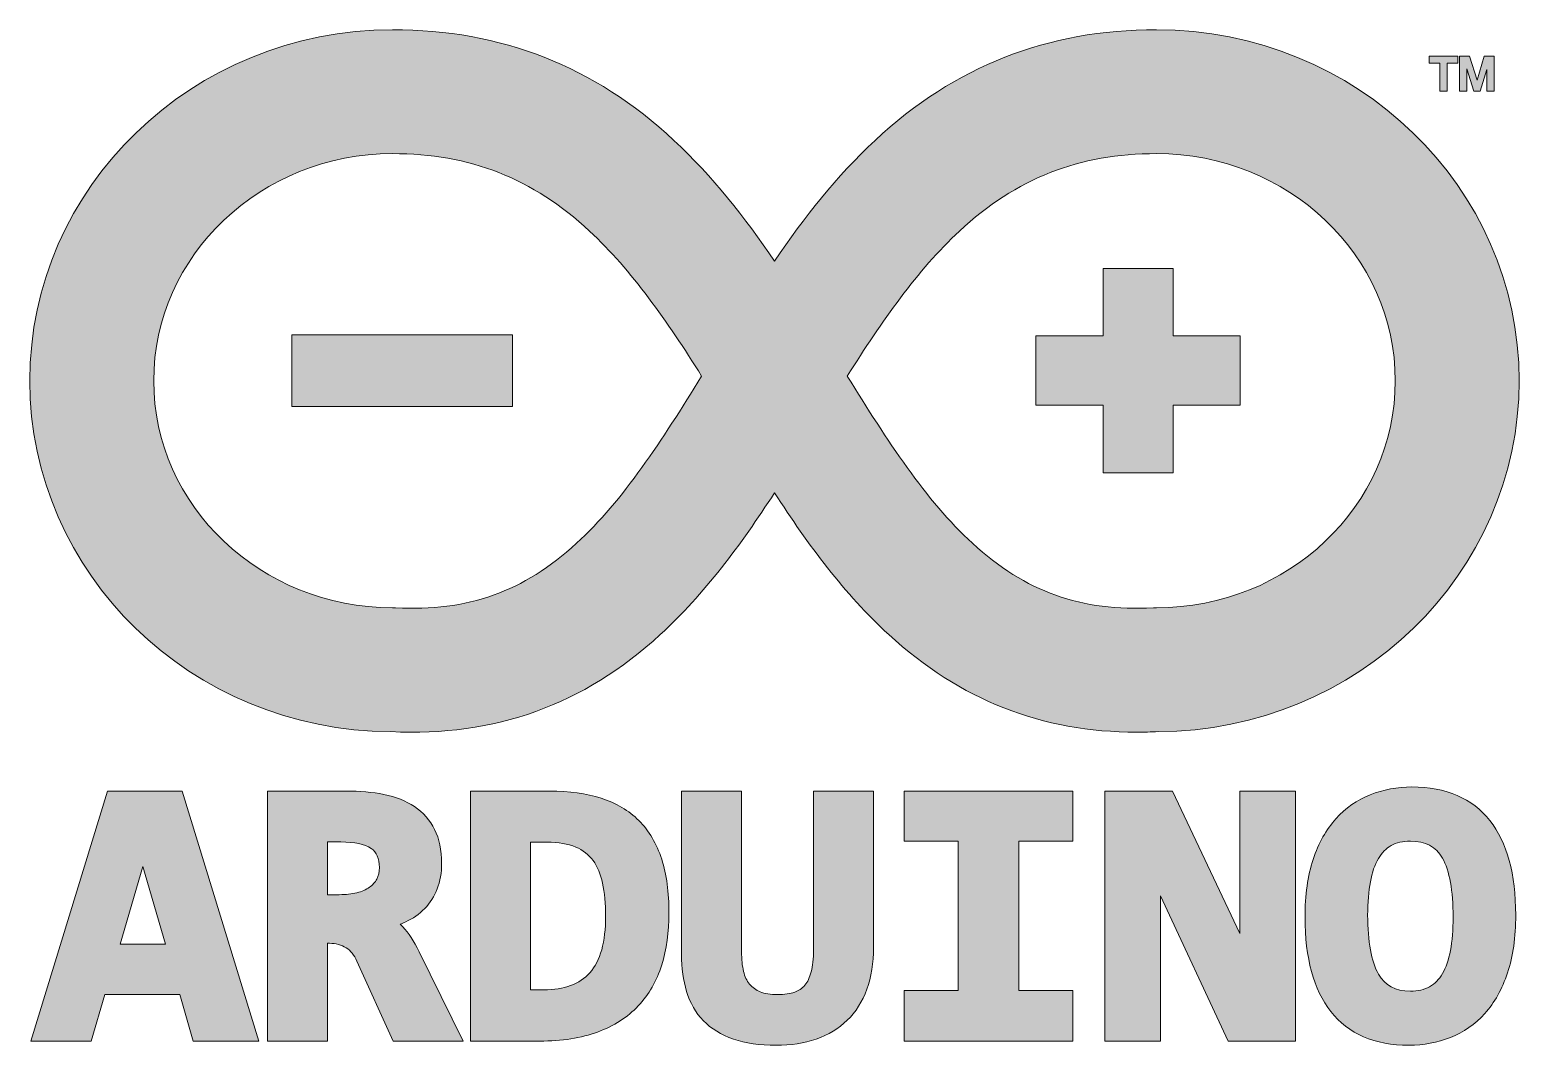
# Model space of a CAD drawing. Header units: inches. Extents: x 7 to 2497, y 0 to 1699.
import ezdxf

# ---------------------------------------------------------------- set-up
doc = ezdxf.new("R2010")
doc.units = ezdxf.units.IN
doc.header["$MEASUREMENT"] = 0
doc.layers.add('Layer 1', color=7, linetype='Continuous')

# ---------------------------------------------------------------- blocks, each defined once
blk = doc.blocks.new('block 2')
at = {"layer": 'Layer 1', "true_color": 0x00979c}
h = blk.add_hatch(color=134, dxfattribs=at)
h.dxf.hatch_style = 2
h.paths.add_polyline_path([(137.1, 425.7), (9, 7.4), (109.8, 7.4), (133, 85.4), (258, 85.4), (280.5, 7.4), (390.1, 7.4), (262, 425.7)])
h.paths.add_polyline_path([(158.3, 169.5), (196.4, 299.6), (234, 169.5)])
edge = h.paths.add_edge_path()
edge.add_spline(control_points=[(631.1, 198.3), (629.6, 199.8), (628.1, 201.4), (626.5, 202.8), (629.6, 204), (632.7, 205.3), (635.7, 206.7), (647.6, 212.1), (658.4, 219.6), (667.5, 229), (676.6, 238.5), (683.8, 249.7), (688.5, 262), (693.3, 274.6), (695.8, 289.1), (695.8, 304.9), (695.8, 326.8), (691.9, 345.8), (684.1, 361.3), (676.4, 376.8), (664.7, 390), (650.3, 399.6), (636.2, 409), (619, 415.9), (599.2, 419.9), (580.2, 423.8), (558.8, 425.7), (535.6, 425.7), (535.6, 425.7), (404.8, 425.7), (404.8, 425.7), (404.8, 425.7), (404.8, 7.4), (404.8, 7.4), (404.8, 7.4), (505.1, 7.4), (505.1, 7.4), (505.1, 7.4), (505.1, 170.9), (505.1, 170.9), (505.1, 170.9), (508.1, 170.9), (508.1, 170.9), (519.1, 170.9), (528.2, 168.4), (536.1, 163.5), (543.8, 158.5), (549.8, 151.3), (554.3, 141.2), (554.3, 141.2), (615, 7.4), (615, 7.4), (615, 7.4), (731.7, 7.4), (731.7, 7.4), (731.7, 7.4), (658, 156.6), (658, 156.6), (649.1, 174.8), (640.3, 188.4), (631.1, 198.3), (631.1, 198.3), (631.1, 198.3), (631.1, 198.3)], knot_values=[0, 0, 0, 0, 1, 1, 1, 2, 2, 2, 3, 3, 3, 4, 4, 4, 5, 5, 5, 6, 6, 6, 7, 7, 7, 8, 8, 8, 9, 9, 9, 10, 10, 10, 11, 11, 11, 12, 12, 12, 13, 13, 13, 14, 14, 14, 15, 15, 15, 16, 16, 16, 17, 17, 17, 18, 18, 18, 19, 19, 19, 20, 20, 20, 21, 21, 21, 21], degree=3, periodic=1)
edge = h.paths.add_edge_path()
edge.add_spline(control_points=[(587.5, 278.5), (584.5, 273), (580.3, 268.2), (575.2, 264.7), (569.5, 260.7), (562.4, 257.6), (554.2, 255.6), (545.5, 253.4), (535.6, 252.3), (524.7, 252.3), (524.7, 252.3), (505.1, 252.3), (505.1, 252.3), (505.1, 252.3), (505.1, 340.4), (505.1, 340.4), (505.1, 340.4), (527.2, 340.4), (527.2, 340.4), (550.1, 340.4), (567.2, 336.8), (577.9, 329.6), (587.2, 323.4), (591.7, 313), (591.7, 297.7), (591.7, 290.3), (590.3, 284), (587.5, 278.5), (587.5, 278.5), (587.5, 278.5), (587.5, 278.5)], knot_values=[0, 0, 0, 0, 1, 1, 1, 2, 2, 2, 3, 3, 3, 4, 4, 4, 5, 5, 5, 6, 6, 6, 7, 7, 7, 8, 8, 8, 9, 9, 9, 10, 10, 10, 10], degree=3, periodic=1)
edge = h.paths.add_edge_path()
edge.add_spline(control_points=[(1025.6, 376.1), (1008.8, 393), (987.5, 405.7), (962.3, 413.8), (937.8, 421.7), (909, 425.7), (876.7, 425.7), (876.7, 425.7), (744, 425.7), (744, 425.7), (744, 425.7), (744, 7.4), (744, 7.4), (744, 7.4), (859.5, 7.4), (859.5, 7.4), (896.7, 7.4), (929.4, 12.5), (956.4, 22.5), (983.8, 32.6), (1006.7, 47.4), (1024.5, 66.2), (1042.2, 85.1), (1055.4, 108.1), (1063.7, 134.7), (1071.8, 160.7), (1075.9, 189.9), (1075.9, 221.6), (1075.9, 256.1), (1071.8, 286.3), (1063.7, 311.6), (1055.3, 337.4), (1042.5, 359.1), (1025.6, 376.1)], knot_values=[0, 0, 0, 0, 1, 1, 1, 2, 2, 2, 3, 3, 3, 4, 4, 4, 5, 5, 5, 6, 6, 6, 7, 7, 7, 8, 8, 8, 9, 9, 9, 10, 10, 10, 11, 11, 11, 11], degree=3, periodic=1)
edge = h.paths.add_edge_path()
edge.add_spline(control_points=[(943.6, 121.8), (926.2, 102.5), (900.9, 93.1), (866.4, 93.1), (866.4, 93.1), (844.3, 93.1), (844.3, 93.1), (844.3, 93.1), (844.3, 340.1), (844.3, 340.1), (844.3, 340.1), (871.7, 340.1), (871.7, 340.1), (891, 340.1), (907.2, 337.3), (919.9, 331.9), (932.2, 326.7), (941.7, 319.3), (949, 309.4), (956.4, 299.2), (961.8, 286.4), (964.9, 271.4), (968.3, 255.5), (970, 237.1), (970, 216.7), (970, 173.2), (961.1, 141.3), (943.6, 121.8), (943.6, 121.8), (943.6, 121.8), (943.6, 121.8)], knot_values=[0, 0, 0, 0, 1, 1, 1, 2, 2, 2, 3, 3, 3, 4, 4, 4, 5, 5, 5, 6, 6, 6, 7, 7, 7, 8, 8, 8, 9, 9, 9, 10, 10, 10, 10], degree=3, periodic=1)
edge = h.paths.add_edge_path()
edge.add_spline(control_points=[(2448.3, 376.2), (2419, 413.5), (2375.1, 432.4), (2317.8, 432.4), (2293.3, 432.4), (2269.9, 428), (2248.3, 419.5), (2226.4, 410.8), (2207.1, 397.3), (2190.8, 379.3), (2174.7, 361.4), (2161.9, 338.5), (2152.7, 311.1), (2143.7, 284), (2139.2, 251.5), (2139.2, 214.6), (2139.2, 146.3), (2153.7, 93.2), (2182.3, 56.8), (2211.6, 19.4), (2255.5, 0.5), (2312.8, 0.5), (2337.3, 0.5), (2360.7, 4.8), (2382.3, 13.4), (2404.2, 22.1), (2423.6, 35.6), (2439.8, 53.6), (2455.9, 71.4), (2468.7, 94.3), (2477.9, 121.8), (2486.9, 148.8), (2491.4, 181.3), (2491.4, 218.2), (2491.4, 286.7), (2476.9, 339.8), (2448.3, 376.2), (2448.3, 376.2), (2448.3, 376.2), (2448.3, 376.2)], knot_values=[0, 0, 0, 0, 1, 1, 1, 2, 2, 2, 3, 3, 3, 4, 4, 4, 5, 5, 5, 6, 6, 6, 7, 7, 7, 8, 8, 8, 9, 9, 9, 10, 10, 10, 11, 11, 11, 12, 12, 12, 13, 13, 13, 13], degree=3, periodic=1)
edge = h.paths.add_edge_path()
edge.add_spline(control_points=[(2382.3, 158.9), (2379.4, 143.4), (2374.9, 130.4), (2369, 120.2), (2363.3, 110.4), (2356.3, 103.3), (2347.5, 98.3), (2338.8, 93.4), (2328, 90.9), (2315.3, 90.9), (2290.2, 90.9), (2272.8, 100.3), (2261.9, 119.5), (2249.9, 140.5), (2243.9, 173.8), (2243.9, 218.2), (2243.9, 239.1), (2245.4, 257.9), (2248.4, 273.9), (2251.2, 289.4), (2255.7, 302.4), (2261.8, 312.6), (2267.6, 322.4), (2274.6, 329.6), (2283.3, 334.5), (2291.9, 339.4), (2302.6, 341.9), (2315.3, 341.9), (2340.6, 341.9), (2358.1, 332.6), (2368.9, 313.4), (2380.7, 292.3), (2386.8, 259.1), (2386.8, 214.6), (2386.8, 193.7), (2385.2, 174.9), (2382.3, 158.9), (2382.3, 158.9), (2382.3, 158.9), (2382.3, 158.9)], knot_values=[0, 0, 0, 0, 1, 1, 1, 2, 2, 2, 3, 3, 3, 4, 4, 4, 5, 5, 5, 6, 6, 6, 7, 7, 7, 8, 8, 8, 9, 9, 9, 10, 10, 10, 11, 11, 11, 12, 12, 12, 13, 13, 13, 13], degree=3, periodic=1)
edge = h.paths.add_edge_path()
edge.add_spline(control_points=[(1857.9, 524.1), (1698.9, 524.1), (1562.9, 577.7), (1443.2, 687.4), (1369.3, 755.1), (1308.3, 838.1), (1252.3, 924.4), (1196.2, 838.1), (1135.2, 755.1), (1061.3, 687.4), (932.7, 569.5), (785.3, 516.4), (610.7, 525), (277.7, 526.4), (7.3, 789.2), (7.3, 1112), (7.3, 1435.7), (279.2, 1699), (613.5, 1699), (796.4, 1699), (950.4, 1638.5), (1084.2, 1514), (1148.5, 1454.2), (1202.8, 1384.8), (1252.3, 1312.2), (1301.8, 1384.8), (1356.1, 1454.2), (1420.3, 1514), (1554.2, 1638.5), (1708.2, 1699), (1891.1, 1699), (2225.3, 1699), (2497.2, 1435.7), (2497.2, 1112), (2497.2, 789.2), (2226.8, 526.4), (1893.8, 525), (1881.9, 524.4), (1869.9, 524.1), (1857.9, 524.1), (1857.9, 524.1), (1857.9, 524.1), (1857.9, 524.1)], knot_values=[0, 0, 0, 0, 1, 1, 1, 2, 2, 2, 3, 3, 3, 4, 4, 4, 5, 5, 5, 6, 6, 6, 7, 7, 7, 8, 8, 8, 9, 9, 9, 10, 10, 10, 11, 11, 11, 12, 12, 12, 13, 13, 13, 14, 14, 14, 14], degree=3, periodic=1)
edge = h.paths.add_edge_path()
edge.add_spline(control_points=[(1374, 1119.8), (1440.4, 1012.2), (1504.8, 912), (1583.2, 840.1), (1671.7, 759), (1765, 725.6), (1885.6, 732), (1885.6, 732), (1891.1, 732.2), (1891.1, 732.2), (2111.1, 732.2), (2290.1, 902.5), (2290.1, 1112), (2290.1, 1321.4), (2111.1, 1491.8), (1891.1, 1491.8), (1761.2, 1491.8), (1656.5, 1450.7), (1561.4, 1362.3), (1490.5, 1296.3), (1431.9, 1211.7), (1374, 1119.8), (1374, 1119.8), (1374, 1119.8), (1374, 1119.8)], knot_values=[0, 0, 0, 0, 1, 1, 1, 2, 2, 2, 3, 3, 3, 4, 4, 4, 5, 5, 5, 6, 6, 6, 7, 7, 7, 8, 8, 8, 8], degree=3, periodic=1)
edge = h.paths.add_edge_path()
edge.add_spline(control_points=[(613.5, 1491.8), (393.5, 1491.8), (214.5, 1321.4), (214.5, 1112), (214.5, 902.5), (393.5, 732.2), (613.5, 732.2), (613.5, 732.2), (618.9, 732), (618.9, 732), (739.5, 725.6), (832.8, 759), (921.3, 840.1), (999.8, 912), (1064.2, 1012.2), (1130.5, 1119.8), (1072.6, 1211.7), (1014, 1296.3), (943.1, 1362.3), (848.1, 1450.7), (743.3, 1491.8), (613.5, 1491.8), (613.5, 1491.8), (613.5, 1491.8), (613.5, 1491.8)], knot_values=[0, 0, 0, 0, 1, 1, 1, 2, 2, 2, 3, 3, 3, 4, 4, 4, 5, 5, 5, 6, 6, 6, 7, 7, 7, 8, 8, 8, 8], degree=3, periodic=1)
edge = h.paths.add_edge_path()
edge.add_spline(control_points=[(1317.6, 159.6), (1317.6, 145.2), (1316.3, 132.9), (1313.6, 123.1), (1311.2, 113.9), (1307.6, 106.4), (1302.9, 100.8), (1298.4, 95.5), (1292.6, 91.5), (1286, 89.2), (1278.6, 86.6), (1269.1, 85.2), (1257.7, 85.2), (1245.8, 85.2), (1235.9, 86.7), (1228.4, 89.8), (1221.5, 92.5), (1215.4, 96.9), (1210.6, 102.6), (1205.9, 108.3), (1202.5, 115.5), (1200.5, 123.9), (1198.3, 133.2), (1197.2, 144.2), (1197.2, 156.6), (1197.2, 156.6), (1197.2, 425.7), (1197.2, 425.7), (1197.2, 425.7), (1096.9, 425.7), (1096.9, 425.7), (1096.9, 425.7), (1096.9, 152.1), (1096.9, 152.1), (1096.9, 129.4), (1099.7, 108.7), (1105.2, 90.4), (1111, 71.3), (1120.4, 54.9), (1133.3, 41.5), (1146.2, 28.1), (1163.2, 17.8), (1183.6, 10.8), (1203.5, 3.9), (1227.5, 0.5), (1254.9, 0.5), (1279.5, 0.5), (1302, 3.9), (1321.9, 10.8), (1342.2, 17.7), (1359.7, 28.3), (1373.9, 42.2), (1388.2, 56), (1399.2, 73.5), (1406.8, 94.1), (1414.2, 114.3), (1417.9, 138), (1417.9, 164.5), (1417.9, 164.5), (1417.9, 425.7), (1417.9, 425.7), (1417.9, 425.7), (1317.6, 425.7), (1317.6, 425.7), (1317.6, 425.7), (1317.6, 159.6), (1317.6, 159.6)], knot_values=[0, 0, 0, 0, 1, 1, 1, 2, 2, 2, 3, 3, 3, 4, 4, 4, 5, 5, 5, 6, 6, 6, 7, 7, 7, 8, 8, 8, 9, 9, 9, 10, 10, 10, 11, 11, 11, 12, 12, 12, 13, 13, 13, 14, 14, 14, 15, 15, 15, 16, 16, 16, 17, 17, 17, 18, 18, 18, 19, 19, 19, 20, 20, 20, 21, 21, 21, 22, 22, 22, 22], degree=3, periodic=0)
edge.add_line((1317.6, 159.6), (1317.6, 159.6))
h.paths.add_polyline_path([(1469.2, 341.6), (1559.3, 341.6), (1559.3, 92.2), (1469.2, 92.2), (1469.2, 7.4), (1750.9, 7.4), (1750.9, 92.2), (1660.9, 92.2), (1660.9, 341.6), (1750.9, 341.6), (1750.9, 425.7), (1469.2, 425.7)])
h.paths.add_polyline_path([(2030.1, 187.4), (1917.9, 425.7), (1804.4, 425.7), (1804.4, 7.4), (1897.8, 7.4), (1897.8, 250.3), (2010.5, 7.4), (2123.5, 7.4), (2123.5, 425.7), (2030.1, 425.7), (2030.1, 187.4)])
h.paths.add_polyline_path([(2346.5, 1643), (2364.3, 1643), (2364.3, 1596.2), (2376.9, 1596.2), (2376.9, 1643), (2394.9, 1643), (2394.9, 1654.6), (2346.5, 1654.6), (2346.5, 1643)])
h.paths.add_polyline_path([(2438.8, 1654.6), (2426.7, 1614.8), (2414.1, 1654.6), (2397.6, 1654.6), (2397.6, 1596.2), (2409.5, 1596.2), (2409.5, 1633.5), (2421.2, 1596.2), (2432.1, 1596.2), (2443.2, 1632.5), (2443.2, 1596.2), (2455.1, 1596.2), (2455.1, 1654.6), (2438.8, 1654.6)])
h = blk.add_hatch(color=134, dxfattribs=at)
h.dxf.hatch_style = 2
h.paths.add_polyline_path([(445.2, 1188.7), (814.5, 1188.7), (814.5, 1068.7), (445.2, 1068.7)])
h.paths.add_polyline_path([(1918.5, 1187.3), (1918.5, 1299.6), (1801.5, 1299.6), (1801.5, 1187.3), (1689.2, 1187.3), (1689.2, 1070.9), (1801.5, 1070.9), (1801.5, 957.7), (1918.5, 957.7), (1918.5, 1070.9), (2030.8, 1070.9), (2030.8, 1187.3)])
at = {"layer": 'Layer 1', "lineweight": 0}
for points in [[(2346.5, 1643), (2364.3, 1643), (2364.3, 1596.2), (2376.9, 1596.2), (2376.9, 1643), (2394.9, 1643), (2394.9, 1654.6), (2346.5, 1654.6), (2346.5, 1643)], [(2438.8, 1654.6), (2426.7, 1614.8), (2414.1, 1654.6), (2397.6, 1654.6), (2397.6, 1596.2), (2409.5, 1596.2), (2409.5, 1633.5), (2421.2, 1596.2), (2432.1, 1596.2), (2443.2, 1632.5), (2443.2, 1596.2), (2455.1, 1596.2), (2455.1, 1654.6), (2438.8, 1654.6)], [(1918.5, 1187.3), (1918.5, 1299.6), (1801.5, 1299.6), (1801.5, 1187.3), (1689.2, 1187.3), (1689.2, 1070.9), (1801.5, 1070.9), (1801.5, 957.7), (1918.5, 957.7), (1918.5, 1070.9), (2030.8, 1070.9), (2030.8, 1187.3), (1918.5, 1187.3)], [(445.2, 1188.7), (814.5, 1188.7), (814.5, 1068.7), (445.2, 1068.7), (445.2, 1188.7)], [(137.1, 425.7), (9, 7.4), (109.8, 7.4), (133, 85.4), (258, 85.4), (280.5, 7.4), (390.1, 7.4), (262, 425.7), (137.1, 425.7)], [(1469.2, 341.6), (1559.3, 341.6), (1559.3, 92.2), (1469.2, 92.2), (1469.2, 7.4), (1750.9, 7.4), (1750.9, 92.2), (1660.9, 92.2), (1660.9, 341.6), (1750.9, 341.6), (1750.9, 425.7), (1469.2, 425.7), (1469.2, 341.6)], [(2030.1, 187.4), (1917.9, 425.7), (1804.4, 425.7), (1804.4, 7.4), (1897.8, 7.4), (1897.8, 250.3), (2010.5, 7.4), (2123.5, 7.4), (2123.5, 425.7), (2030.1, 425.7), (2030.1, 187.4)], [(158.3, 169.5), (196.4, 299.6), (234, 169.5), (158.3, 169.5)]]:
    blk.add_lwpolyline(points, dxfattribs=at)
for points, knots in [([(1857.9, 524.1), (1698.9, 524.1), (1562.9, 577.7), (1443.2, 687.4), (1369.3, 755.1), (1308.3, 838.1), (1252.3, 924.4), (1196.2, 838.1), (1135.2, 755.1), (1061.3, 687.4), (932.7, 569.5), (785.3, 516.4), (610.7, 525), (277.7, 526.4), (7.3, 789.2), (7.3, 1112), (7.3, 1435.7), (279.2, 1699), (613.5, 1699), (796.4, 1699), (950.4, 1638.5), (1084.2, 1514), (1148.5, 1454.2), (1202.8, 1384.8), (1252.3, 1312.2), (1301.8, 1384.8), (1356.1, 1454.2), (1420.3, 1514), (1554.2, 1638.5), (1708.2, 1699), (1891.1, 1699), (2225.3, 1699), (2497.2, 1435.7), (2497.2, 1112), (2497.2, 789.2), (2226.8, 526.4), (1893.8, 525), (1881.9, 524.4), (1869.9, 524.1), (1857.9, 524.1), (1857.9, 524.1), (1857.9, 524.1), (1857.9, 524.1)], [0, 0, 0, 0, 1, 1, 1, 2, 2, 2, 3, 3, 3, 4, 4, 4, 5, 5, 5, 6, 6, 6, 7, 7, 7, 8, 8, 8, 9, 9, 9, 10, 10, 10, 11, 11, 11, 12, 12, 12, 13, 13, 13, 14, 14, 14, 14]), ([(613.5, 1491.8), (393.5, 1491.8), (214.5, 1321.4), (214.5, 1112), (214.5, 902.5), (393.5, 732.2), (613.5, 732.2), (613.5, 732.2), (618.9, 732), (618.9, 732), (739.5, 725.6), (832.8, 759), (921.3, 840.1), (999.8, 912), (1064.2, 1012.2), (1130.5, 1119.8), (1072.6, 1211.7), (1014, 1296.3), (943.1, 1362.3), (848.1, 1450.7), (743.3, 1491.8), (613.5, 1491.8), (613.5, 1491.8), (613.5, 1491.8), (613.5, 1491.8)], [0, 0, 0, 0, 1, 1, 1, 2, 2, 2, 3, 3, 3, 4, 4, 4, 5, 5, 5, 6, 6, 6, 7, 7, 7, 8, 8, 8, 8]), ([(1374, 1119.8), (1440.4, 1012.2), (1504.8, 912), (1583.2, 840.1), (1671.7, 759), (1765, 725.6), (1885.6, 732), (1885.6, 732), (1891.1, 732.2), (1891.1, 732.2), (2111.1, 732.2), (2290.1, 902.5), (2290.1, 1112), (2290.1, 1321.4), (2111.1, 1491.8), (1891.1, 1491.8), (1761.2, 1491.8), (1656.5, 1450.7), (1561.4, 1362.3), (1490.5, 1296.3), (1431.9, 1211.7), (1374, 1119.8), (1374, 1119.8), (1374, 1119.8), (1374, 1119.8)], [0, 0, 0, 0, 1, 1, 1, 2, 2, 2, 3, 3, 3, 4, 4, 4, 5, 5, 5, 6, 6, 6, 7, 7, 7, 8, 8, 8, 8]), ([(631.1, 198.3), (629.6, 199.8), (628.1, 201.4), (626.5, 202.8), (629.6, 204), (632.7, 205.3), (635.7, 206.7), (647.6, 212.1), (658.4, 219.6), (667.5, 229), (676.6, 238.5), (683.8, 249.7), (688.5, 262), (693.3, 274.6), (695.8, 289.1), (695.8, 304.9), (695.8, 326.8), (691.9, 345.8), (684.1, 361.3), (676.4, 376.8), (664.7, 390), (650.3, 399.6), (636.2, 409), (619, 415.9), (599.2, 419.9), (580.2, 423.8), (558.8, 425.7), (535.6, 425.7), (535.6, 425.7), (404.8, 425.7), (404.8, 425.7), (404.8, 425.7), (404.8, 7.4), (404.8, 7.4), (404.8, 7.4), (505.1, 7.4), (505.1, 7.4), (505.1, 7.4), (505.1, 170.9), (505.1, 170.9), (505.1, 170.9), (508.1, 170.9), (508.1, 170.9), (519.1, 170.9), (528.2, 168.4), (536.1, 163.5), (543.8, 158.5), (549.8, 151.3), (554.3, 141.2), (554.3, 141.2), (615, 7.4), (615, 7.4), (615, 7.4), (731.7, 7.4), (731.7, 7.4), (731.7, 7.4), (658, 156.6), (658, 156.6), (649.1, 174.8), (640.3, 188.4), (631.1, 198.3), (631.1, 198.3), (631.1, 198.3), (631.1, 198.3)], [0, 0, 0, 0, 1, 1, 1, 2, 2, 2, 3, 3, 3, 4, 4, 4, 5, 5, 5, 6, 6, 6, 7, 7, 7, 8, 8, 8, 9, 9, 9, 10, 10, 10, 11, 11, 11, 12, 12, 12, 13, 13, 13, 14, 14, 14, 15, 15, 15, 16, 16, 16, 17, 17, 17, 18, 18, 18, 19, 19, 19, 20, 20, 20, 21, 21, 21, 21]), ([(1025.6, 376.1), (1008.8, 393), (987.5, 405.7), (962.3, 413.8), (937.8, 421.7), (909, 425.7), (876.7, 425.7), (876.7, 425.7), (744, 425.7), (744, 425.7), (744, 425.7), (744, 7.4), (744, 7.4), (744, 7.4), (859.5, 7.4), (859.5, 7.4), (896.7, 7.4), (929.4, 12.5), (956.4, 22.5), (983.8, 32.6), (1006.7, 47.4), (1024.5, 66.2), (1042.2, 85.1), (1055.4, 108.1), (1063.7, 134.7), (1071.8, 160.7), (1075.9, 189.9), (1075.9, 221.6), (1075.9, 256.1), (1071.8, 286.3), (1063.7, 311.6), (1055.3, 337.4), (1042.5, 359.1), (1025.6, 376.1)], [0, 0, 0, 0, 1, 1, 1, 2, 2, 2, 3, 3, 3, 4, 4, 4, 5, 5, 5, 6, 6, 6, 7, 7, 7, 8, 8, 8, 9, 9, 9, 10, 10, 10, 11, 11, 11, 11]), ([(1317.6, 159.6), (1317.6, 145.2), (1316.3, 132.9), (1313.6, 123.1), (1311.2, 113.9), (1307.6, 106.4), (1302.9, 100.8), (1298.4, 95.5), (1292.6, 91.5), (1286, 89.2), (1278.6, 86.6), (1269.1, 85.2), (1257.7, 85.2), (1245.8, 85.2), (1235.9, 86.7), (1228.4, 89.8), (1221.5, 92.5), (1215.4, 96.9), (1210.6, 102.6), (1205.9, 108.3), (1202.5, 115.5), (1200.5, 123.9), (1198.3, 133.2), (1197.2, 144.2), (1197.2, 156.6), (1197.2, 156.6), (1197.2, 425.7), (1197.2, 425.7), (1197.2, 425.7), (1096.9, 425.7), (1096.9, 425.7), (1096.9, 425.7), (1096.9, 152.1), (1096.9, 152.1), (1096.9, 129.4), (1099.7, 108.7), (1105.2, 90.4), (1111, 71.3), (1120.4, 54.9), (1133.3, 41.5), (1146.2, 28.1), (1163.2, 17.8), (1183.6, 10.8), (1203.5, 3.9), (1227.5, 0.5), (1254.9, 0.5), (1279.5, 0.5), (1302, 3.9), (1321.9, 10.8), (1342.2, 17.7), (1359.7, 28.3), (1373.9, 42.2), (1388.2, 56), (1399.2, 73.5), (1406.8, 94.1), (1414.2, 114.3), (1417.9, 138), (1417.9, 164.5), (1417.9, 164.5), (1417.9, 425.7), (1417.9, 425.7), (1417.9, 425.7), (1317.6, 425.7), (1317.6, 425.7), (1317.6, 425.7), (1317.6, 159.6), (1317.6, 159.6)], [0, 0, 0, 0, 1, 1, 1, 2, 2, 2, 3, 3, 3, 4, 4, 4, 5, 5, 5, 6, 6, 6, 7, 7, 7, 8, 8, 8, 9, 9, 9, 10, 10, 10, 11, 11, 11, 12, 12, 12, 13, 13, 13, 14, 14, 14, 15, 15, 15, 16, 16, 16, 17, 17, 17, 18, 18, 18, 19, 19, 19, 20, 20, 20, 21, 21, 21, 22, 22, 22, 22]), ([(2448.3, 376.2), (2419, 413.5), (2375.1, 432.4), (2317.8, 432.4), (2293.3, 432.4), (2269.9, 428), (2248.3, 419.5), (2226.4, 410.8), (2207.1, 397.3), (2190.8, 379.3), (2174.7, 361.4), (2161.9, 338.5), (2152.7, 311.1), (2143.7, 284), (2139.2, 251.5), (2139.2, 214.6), (2139.2, 146.3), (2153.7, 93.2), (2182.3, 56.8), (2211.6, 19.4), (2255.5, 0.5), (2312.8, 0.5), (2337.3, 0.5), (2360.7, 4.8), (2382.3, 13.4), (2404.2, 22.1), (2423.6, 35.6), (2439.8, 53.6), (2455.9, 71.4), (2468.7, 94.3), (2477.9, 121.8), (2486.9, 148.8), (2491.4, 181.3), (2491.4, 218.2), (2491.4, 286.7), (2476.9, 339.8), (2448.3, 376.2), (2448.3, 376.2), (2448.3, 376.2), (2448.3, 376.2)], [0, 0, 0, 0, 1, 1, 1, 2, 2, 2, 3, 3, 3, 4, 4, 4, 5, 5, 5, 6, 6, 6, 7, 7, 7, 8, 8, 8, 9, 9, 9, 10, 10, 10, 11, 11, 11, 12, 12, 12, 13, 13, 13, 13]), ([(587.5, 278.5), (584.5, 273), (580.3, 268.2), (575.2, 264.7), (569.5, 260.7), (562.4, 257.6), (554.2, 255.6), (545.5, 253.4), (535.6, 252.3), (524.7, 252.3), (524.7, 252.3), (505.1, 252.3), (505.1, 252.3), (505.1, 252.3), (505.1, 340.4), (505.1, 340.4), (505.1, 340.4), (527.2, 340.4), (527.2, 340.4), (550.1, 340.4), (567.2, 336.8), (577.9, 329.6), (587.2, 323.4), (591.7, 313), (591.7, 297.7), (591.7, 290.3), (590.3, 284), (587.5, 278.5), (587.5, 278.5), (587.5, 278.5), (587.5, 278.5)], [0, 0, 0, 0, 1, 1, 1, 2, 2, 2, 3, 3, 3, 4, 4, 4, 5, 5, 5, 6, 6, 6, 7, 7, 7, 8, 8, 8, 9, 9, 9, 10, 10, 10, 10]), ([(943.6, 121.8), (926.2, 102.5), (900.9, 93.1), (866.4, 93.1), (866.4, 93.1), (844.3, 93.1), (844.3, 93.1), (844.3, 93.1), (844.3, 340.1), (844.3, 340.1), (844.3, 340.1), (871.7, 340.1), (871.7, 340.1), (891, 340.1), (907.2, 337.3), (919.9, 331.9), (932.2, 326.7), (941.7, 319.3), (949, 309.4), (956.4, 299.2), (961.8, 286.4), (964.9, 271.4), (968.3, 255.5), (970, 237.1), (970, 216.7), (970, 173.2), (961.1, 141.3), (943.6, 121.8), (943.6, 121.8), (943.6, 121.8), (943.6, 121.8)], [0, 0, 0, 0, 1, 1, 1, 2, 2, 2, 3, 3, 3, 4, 4, 4, 5, 5, 5, 6, 6, 6, 7, 7, 7, 8, 8, 8, 9, 9, 9, 10, 10, 10, 10]), ([(2382.3, 158.9), (2379.4, 143.4), (2374.9, 130.4), (2369, 120.2), (2363.3, 110.4), (2356.3, 103.3), (2347.5, 98.3), (2338.8, 93.4), (2328, 90.9), (2315.3, 90.9), (2290.2, 90.9), (2272.8, 100.3), (2261.9, 119.5), (2249.9, 140.5), (2243.9, 173.8), (2243.9, 218.2), (2243.9, 239.1), (2245.4, 257.9), (2248.4, 273.9), (2251.2, 289.4), (2255.7, 302.4), (2261.8, 312.6), (2267.6, 322.4), (2274.6, 329.6), (2283.3, 334.5), (2291.9, 339.4), (2302.6, 341.9), (2315.3, 341.9), (2340.6, 341.9), (2358.1, 332.6), (2368.9, 313.4), (2380.7, 292.3), (2386.8, 259.1), (2386.8, 214.6), (2386.8, 193.7), (2385.2, 174.9), (2382.3, 158.9), (2382.3, 158.9), (2382.3, 158.9), (2382.3, 158.9)], [0, 0, 0, 0, 1, 1, 1, 2, 2, 2, 3, 3, 3, 4, 4, 4, 5, 5, 5, 6, 6, 6, 7, 7, 7, 8, 8, 8, 9, 9, 9, 10, 10, 10, 11, 11, 11, 12, 12, 12, 13, 13, 13, 13])]:
    blk.add_open_spline(points, degree=3, knots=knots, dxfattribs=at)

msp = doc.modelspace()

# ---------------------------------------------------------------- block references
at = {"layer": 'Layer 1'}
msp.add_blockref('block 2', (0, 0), dxfattribs=at)

doc.saveas('drawing.dxf')
